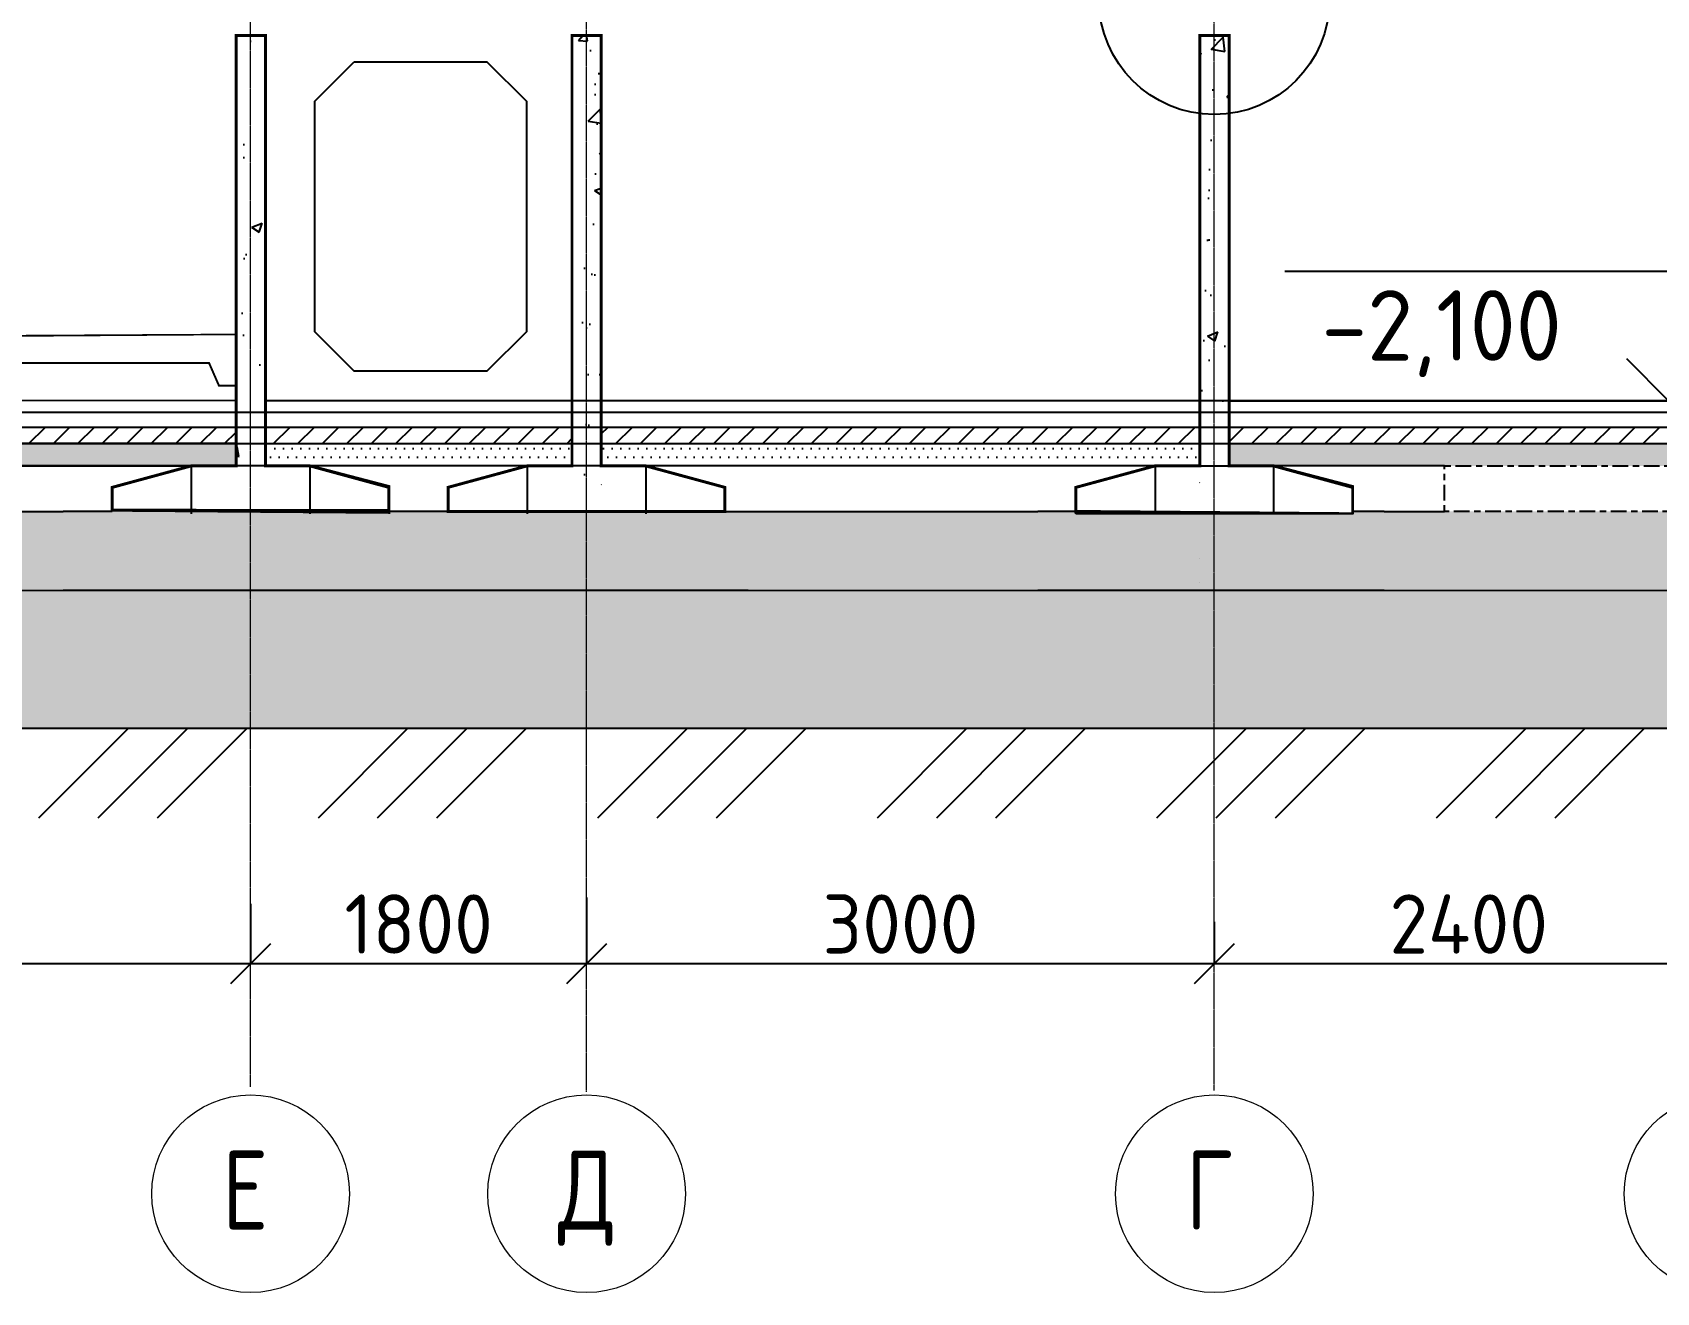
# Model space of a CAD drawing. Header units: inches. Extents: x -2431 to 214825, y 3 to 92804.
# Drawn here: x 162324 to 170541, y 5428 to 11804 of the extents above; entities that cross this region are included whole.
import ezdxf

# ---------------------------------------------------------------- set-up
doc = ezdxf.new("R2010")
doc.units = ezdxf.units.IN
doc.header["$MEASUREMENT"] = 0
doc.linetypes.add('Линия сетки', pattern=[22.224999999999994, 12.7, -3.174999999999999, 3.174999999999999, -3.174999999999999])
doc.linetypes.add('Центр', pattern=[31.749999999999996, 6.349999999999999, -4.7625, 15.875, -4.7625])
for name, color, linetype, lineweight in [('A-ANNO-DIMS', 250, 'Continuous', 9), ('A-WALL', 250, 'Continuous', 9), ('A-WALL-PATT', 250, 'Continuous', 25), ('S-GRID', 250, 'Continuous', 9), ('S-GRID-IDEN', 250, 'Continuous', 9)]:
    doc.layers.add(name, color=color, linetype=linetype, lineweight=lineweight)
doc.layers.add('Stena', color=250, linetype='Continuous')
doc.layers.add('Фундамент', color=30, linetype='Continuous')
doc.styles.add('GOST-2.304_Type-B', font='GOST_Common.ttf')
doc.styles.add('Чертеж250', font='', dxfattribs={"height": 250})
doc.styles.get('Чертеж250').set_extended_font_data('GOST type B')
doc.dimstyles.new('ГОСТ', dxfattribs={"dimtxt": 300, "dimasz": 200, "dimexe": 0.18, "dimexo": 0.0625, "dimgap": 50, "dimtad": 1, "dimtoh": 1, "dimdec": 0, "dimzin": 0, "dimdsep": 46, "dimtxsty": 'GOST-2.304_Type-B', "dimblk": 'OBLIQUE', "dimcen": 0.09, "dimadec": 0, "dimazin": 0, "dimtfac": 1, "dimtdec": 0, "dimtofl": 0, "dimtmove": 0, "dimatfit": 3, "dimldrblk": 'NONE', "dimfxl": 1, "dimtolj": 1, "dimtzin": 0, "dimarcsym": 0})
pattern_1 = [(49.99999999999999, (-76036.9839342985, -16202.15720170824), (546.554006988012, -47.81725661670926), [57.15000000000001, -628.6500000000001]), (355, (-76036.9839342985, -16202.15720170824), (-105.730264274908, 573.1705357171054), [45.72, -502.92175251]), (100.4514447, (-75991.43791329852, -16206.1419622082), (440.8237412710598, 525.3532557365853), [48.57002639999999, -534.2707337999998]), (46.18420000000001, (-76036.9839342985, -16049.75720170821), (813.2371226763897, -126.1269837981814), [85.725, -942.9749999999999]), (96.63555760999992, (-75969.2142342985, -16060.26770170819), (712.212402154509, 742.2783737931645), [72.85506942, -801.4068244800001]), (351.1841511700001, (-76036.9839342985, -16049.75720170821), (712.2124021949311, 742.278373756598), [68.57990121, -754.37919576]), (21, (-75960.7839342985, -16087.85720170819), (454.8431738073974, -306.7955945612628), [57.15000000000001, -628.6500000000001]), (326.0000000000001, (-75960.7839342985, -16087.85720170819), (185.4060850429412, 552.5638983669578), [45.72, -502.92]), (71.45144499999999, (-75922.88033649849, -16113.42350140819), (640.2492578361484, 245.7683066577157), [48.5700264, -534.2698128]), (37.50000000000001, (-76036.9839342985, -16202.15720170824), (9.26580975177545, 253.6651166194593), [0, -496.824, 0, -510.54, 0, -504.825]), (7.499999999999999, (-76036.9839342985, -16202.15720170824), (200.4589875309172, 300.5417244543585), [0, -291.0839999999999, 0, -485.394, 0, -192.405]), (327.5, (-76206.90993429851, -16202.15720170824), (406.7717855006142, -17.18623197802033), [0, -190.5, 0, -594.36, 0, -788.67]), (317.5, (-76283.1099342985, -16202.15720170824), (444.3875441580541, 76.27947309999908), [0, -247.65, 0, -394.716, 0, -560.0699999999999])]
pattern_2 = [(45, (164716.2814225166, 33290.74681734701), (-251.4471713899363, 251.4471713899363), []), (45, (164716.2814225166, 33671.74681734701), (-251.4471713899363, 251.4471713899363), [])]
pattern_3 = [(0, (-165799.7734431688, -347214.5356084622), (21.875, 43.75), [0, -43.75])]

# ---------------------------------------------------------------- blocks, each defined once
blk = doc.blocks.new('Ось сетки - Заголовок сетки - Окружность 5 мм-117399-Уровень 3')
at = {"layer": 'S-GRID-IDEN'}
blk.add_circle((0, 0), 5.000000000000004, dxfattribs=at)
blk = doc.blocks.new('_Oblique')
at = {"color": 0, "linetype": 'ByBlock', "lineweight": -2}
blk.add_line((-0.5, -0.5), (0.5, 0.5), dxfattribs=at)
blk = doc.blocks.new('*D325')
at = {"layer": 'A-ANNO-DIMS', "color": 0, "lineweight": -2, "transparency": 16777216}
for p, q in [((158242.8999950622, 7304.181319535273), (158242.8999950622, 7091.931785179091)), ((163427.447730572, 7304.181319535273), (163427.447730572, 7091.931785179091)), ((158242.8999950622, 7092.111785179091), (163427.447730572, 7092.111785179091))]:
    blk.add_line(p, q, dxfattribs=at)
at = {"layer": 'Defpoints', "color": 0, "transparency": 16777216}
for p in [(158242.8999950622, 7304.243819535273), (163427.447730572, 7304.243819535273), (163427.447730572, 7092.111785179091)]:
    blk.add_point(p, dxfattribs=at)
at = {"layer": 'A-ANNO-DIMS', "color": 0, "lineweight": -2, "transparency": 16777216, "xscale": 200, "yscale": 200, "zscale": 200, "rotation": 180}
blk.add_blockref('_Oblique', (158242.8999950622, 7092.111785179091), dxfattribs=at)
at = {"layer": 'A-ANNO-DIMS', "color": 0, "lineweight": -2, "transparency": 16777216, "xscale": 200, "yscale": 200, "zscale": 200}
blk.add_blockref('_Oblique', (163427.447730572, 7092.111785179091), dxfattribs=at)
at = {"layer": 'A-ANNO-DIMS', "color": 0, "transparency": 16777216, "insert": (160835.1738628171, 7292.111785179091), "char_height": 300, "width": 1211.210432414089, "attachment_point": 5, "style": 'GOST-2.304_Type-B'}
blk.add_mtext('\\A1;4800', dxfattribs=at)
blk = doc.blocks.new('_None')
blk = doc.blocks.new('*D327')
at = {"layer": 'A-ANNO-DIMS', "color": 0, "lineweight": -2, "transparency": 16777216}
for p, q in [((165127.447730572, 7394.156842392491), (165127.447730572, 7091.931785179091)), ((168303.3306247166, 7304.181319535273), (168303.3306247166, 7091.931785179091)), ((165127.447730572, 7092.111785179091), (168303.3306247166, 7092.111785179091))]:
    blk.add_line(p, q, dxfattribs=at)
at = {"layer": 'Defpoints', "color": 0, "transparency": 16777216}
for p in [(165127.447730572, 7394.219342392491), (168303.3306247166, 7304.243819535273), (168303.3306247166, 7092.111785179091)]:
    blk.add_point(p, dxfattribs=at)
at = {"layer": 'A-ANNO-DIMS', "color": 0, "lineweight": -2, "transparency": 16777216, "xscale": 200, "yscale": 200, "zscale": 200, "rotation": 180}
blk.add_blockref('_Oblique', (165127.447730572, 7092.111785179091), dxfattribs=at)
at = {"layer": 'A-ANNO-DIMS', "color": 0, "lineweight": -2, "transparency": 16777216, "xscale": 200, "yscale": 200, "zscale": 200}
blk.add_blockref('_Oblique', (168303.3306247166, 7092.111785179091), dxfattribs=at)
at = {"layer": 'A-ANNO-DIMS', "color": 0, "transparency": 16777216, "insert": (166715.3891776443, 7292.111785179091), "char_height": 300, "width": 1211.210432414089, "attachment_point": 5, "style": 'GOST-2.304_Type-B'}
blk.add_mtext('\\A1;3000', dxfattribs=at)
blk = doc.blocks.new('*D328')
at = {"layer": 'A-ANNO-DIMS', "color": 0, "lineweight": -2, "transparency": 16777216}
for p, q in [((168303.3306247166, 7304.181319535273), (168303.3306247166, 7091.931785179033)), ((170877.447730572, 7304.181319535215), (170877.447730572, 7091.931785179033)), ((168303.3306247166, 7092.111785179033), (170877.447730572, 7092.111785179033))]:
    blk.add_line(p, q, dxfattribs=at)
at = {"layer": 'Defpoints', "color": 0, "transparency": 16777216}
for p in [(168303.3306247166, 7304.243819535273), (170877.447730572, 7304.243819535215), (170877.447730572, 7092.111785179033)]:
    blk.add_point(p, dxfattribs=at)
at = {"layer": 'A-ANNO-DIMS', "color": 0, "lineweight": -2, "transparency": 16777216, "xscale": 200, "yscale": 200, "zscale": 200, "rotation": 180}
blk.add_blockref('_Oblique', (168303.3306247166, 7092.111785179033), dxfattribs=at)
at = {"layer": 'A-ANNO-DIMS', "color": 0, "lineweight": -2, "transparency": 16777216, "xscale": 200, "yscale": 200, "zscale": 200}
blk.add_blockref('_Oblique', (170877.447730572, 7092.111785179033), dxfattribs=at)
at = {"layer": 'A-ANNO-DIMS', "color": 0, "transparency": 16777216, "insert": (169590.3891776443, 7292.111785179033), "char_height": 300, "width": 1211.210432414089, "attachment_point": 5, "style": 'GOST-2.304_Type-B'}
blk.add_mtext('\\A1;2400', dxfattribs=at)
blk = doc.blocks.new('*D331')
at = {"layer": 'A-ANNO-DIMS', "color": 0, "lineweight": -2, "transparency": 16777216}
for p, q in [((165127.447730572, 7426.080542052601), (165127.447730572, 7091.931785179033)), ((163427.447730572, 7394.156842392549), (163427.447730572, 7091.931785179033)), ((163427.447730572, 7092.111785179033), (165127.447730572, 7092.111785179033))]:
    blk.add_line(p, q, dxfattribs=at)
at = {"layer": 'Defpoints', "color": 0, "transparency": 16777216}
for p in [(165127.447730572, 7426.143042052601), (163427.447730572, 7394.219342392549), (165127.447730572, 7092.111785179033)]:
    blk.add_point(p, dxfattribs=at)
at = {"layer": 'A-ANNO-DIMS', "color": 0, "lineweight": -2, "transparency": 16777216, "xscale": 200, "yscale": 200, "zscale": 200, "rotation": 180}
blk.add_blockref('_Oblique', (163427.447730572, 7092.111785179033), dxfattribs=at)
at = {"layer": 'A-ANNO-DIMS', "color": 0, "lineweight": -2, "transparency": 16777216, "xscale": 200, "yscale": 200, "zscale": 200}
blk.add_blockref('_Oblique', (165127.447730572, 7092.111785179033), dxfattribs=at)
at = {"layer": 'A-ANNO-DIMS', "color": 0, "transparency": 16777216, "insert": (164277.447730572, 7292.111785179033), "char_height": 300, "width": 1211.210432414089, "attachment_point": 5, "style": 'GOST-2.304_Type-B'}
blk.add_mtext('\\A1;1800', dxfattribs=at)
blk = doc.blocks.new('1111')
for p, q in [((0, 653.9067556001246), (-1940.37550518426, 653.9067556001246)), ((0, 0), (0, 653.9067556001246)), ((0, 0), (-211.2407811382436, 211.2407811383018)), ((0, 0), (211.2407811383018, 211.2407811383018)), ((325.9044972039119, 0), (-985.1739984043816, 0))]:
    blk.add_line(p, q)

msp = doc.modelspace()

# ---------------------------------------------------------------- hatches: boundary and pattern name
h = msp.add_hatch()
h.set_pattern_fill('AR-CONC', color=256, scale=3)
h.set_pattern_definition(pattern_1)
h.paths.add_polyline_path([(163500.447730572, 11890.74681734701), (163354.447730572, 11890.74681734701), (163354.447730572, 10240.74681734701), (163367.6765086684, 10240.74681734701), (163367.6765086684, 9940.746817347012), (163354.447730572, 9940.746817347012), (163354.447730572, 9340.746817347012), (163500.447730572, 9340.746817347012)])
h.paths.add_polyline_path([(168376.3306247166, 11890.74681734701), (168230.3306247166, 11890.74681734701), (168230.3306247166, 9340.746817347012), (168376.3306247166, 9340.746817347012)])
h.paths.add_polyline_path([(165200.4477305721, 11788.99893422239), (165054.447730572, 11788.99893422239), (165054.447730572, 9340.746817347012), (165200.447730572, 9340.746817347012)])
h.paths.add_polyline_path([(165140.6390425664, 11811.36464429955), (165200.447730572, 11811.36464429955)])
h.paths.add_polyline_path([(165111.0355341841, 11811.36464429955), (165054.447730572, 11811.36464429955)])
h = msp.add_hatch()
h.set_pattern_fill('AR-CONC', color=256, scale=3)
h.set_pattern_definition(pattern_1)
h.paths.add_polyline_path([(163500.447730572, 11890.74681734701), (163354.447730572, 11890.74681734701), (163354.447730572, 10240.74681734701), (163367.6765086684, 10240.74681734701), (163367.6765086684, 9940.746817347012), (163354.447730572, 9940.746817347012), (163354.447730572, 9340.746817347012), (163500.447730572, 9340.746817347012)])
h.paths.add_polyline_path([(168376.3306247166, 11890.74681734701), (168230.3306247166, 11890.74681734701), (168230.3306247166, 9340.746817347012), (168376.3306247166, 9340.746817347012)])
h.paths.add_polyline_path([(165200.4477305721, 11788.99893422239), (165054.447730572, 11788.99893422239), (165054.447730572, 9340.746817347012), (165200.447730572, 9340.746817347012)])
h.paths.add_polyline_path([(165140.6390425664, 11811.36464429955), (165200.447730572, 11811.36464429955)])
h.paths.add_polyline_path([(165111.0355341841, 11811.36464429955), (165054.447730572, 11811.36464429955)])
h = msp.add_hatch()
h.set_pattern_fill('AR-SAND', color=256, scale=10)
h.set_pattern_definition([(37.50000000000001, (-76036.9839342985, -15602.15720170824), (-16.00031295984046, 489.4132373293423), [0, -386.08, 0, -431.8, 0, -412.75]), (7.499999999999999, (-76036.9839342985, -15602.15720170824), (449.5232831380026, 716.8251005683543), [0, -208.28, 0, -347.98, 0, -133.35]), (327.5, (-76349.40393429852, -15602.15720170824), (790.9923702414579, 1.437184678545762), [0, -127, 0, -457.2, 0, -596.9]), (317.5, (-76349.40393429852, -15602.15720170824), (763.5564524722972, 222.9293232572163), [0, -63.5, 0, -299.72, 0, -342.9])])
h.paths.add_polyline_path([(157988.2095160137, 11140.74681734701), (156623.2861798798, 11140.74681734701), (156623.2861798798, 11024.80816093663), (156448.6415890568, 11024.80816093663), (156448.6415890568, 11051.97839059989), (155732.8838655382, 11052.46092617337), (157145.8450026707, 8283.55503050529), (175586.4570399207, 8283.55503050529), (177554.9983722448, 11140.74681734701), (176964.8391672603, 11140.74681734701), (176964.9021727812, 11047.28906908783), (176249.1444492625, 11046.80653351435), (176249.1444492625, 11019.63630385109), (176074.4998584396, 11019.63630385109), (176074.4998584396, 11140.74681734701), (174709.5765223055, 11140.74681734701), (174709.5765223055, 9788.852211441845), (174859.5765223055, 9788.852211441845), (175259.5765223055, 9680.18221732392), (175259.5765223055, 9378.307719765638), (175418.8203017236, 9378.307719765638), (175418.8203017236, 8980.241213935311), (173666.6573880654, 8980.241213935311), (159009.8537851049, 8982.13581984042), (157257.6908714467, 8982.13581984042), (157257.6908714467, 9380.202325670805), (157450.6100056869, 9380.202325670805), (157450.6100056869, 9520.749592793582), (157988.2095160137, 9629.419586911506)])
h = msp.add_hatch()
h.set_pattern_fill('ANSI31', color=256, scale=700)
h.set_pattern_definition([(45, (-165799.7734431688, -347214.5356084622), (-61.87184335382291, 61.87184335382291), [])])
h.paths.add_polyline_path([(163354.447730572, 9805.464391537826), (158338.4183899685, 9805.464391537826), (158338.3304377383, 9723.465352715808), (163354.447730572, 9723.465352715808)])
h.paths.add_polyline_path([(165053.4477305721, 9805.464391537826), (163502.447730572, 9805.464391537826), (163502.447730572, 9723.465352715808), (165053.4477305721, 9723.465352715808)])
h.paths.add_polyline_path([(168228.3306247166, 9805.464391537826), (165202.447730572, 9805.464391537826), (165202.447730572, 9723.465352715808), (168228.3306247166, 9723.465352715808)])
h.paths.add_polyline_path([(170877.447730572, 9805.464391537826), (168378.3306247166, 9805.464391537826), (168378.3306247166, 9723.465352715808), (170877.447730572, 9723.465352715808)])
h.paths.add_polyline_path([(172852.447730572, 9805.464391537826), (170877.447730572, 9805.464391537826), (170877.447730572, 9723.465352715808), (172852.447730572, 9723.465352715808)])
h.paths.add_polyline_path([(174369.2153778565, 9805.464391537826), (174267.7811835731, 9805.464391537826), (172852.447730572, 9805.464391537826), (172852.447730572, 9723.465352715808), (174369.0683279092, 9723.465352715808)])
h.paths.add_polyline_path([(174376.1126579153, 9723.465352715808), (174376.1126579153, 9805.464391537827), (174369.2153778566, 9805.464391537826), (174369.0683279092, 9723.465352715808)])
h = msp.add_hatch()
h.set_pattern_fill('DOTS', color=256, scale=700)
h.set_pattern_definition(pattern_3)
h.paths.add_polyline_path([(163354.447730572, 9723.465352715808), (158338.3304377383, 9723.465352715808), (158338.2095160141, 9610.728414439189), (163354.447730572, 9610.728414439189)])
h = msp.add_hatch()
h.set_pattern_fill('DOTS', color=256, scale=700)
h.set_pattern_definition(pattern_3)
h.paths.add_polyline_path([(165053.4477305721, 9723.465352715808), (163502.447730572, 9723.465352715808), (163502.447730572, 9610.728414439189), (163727.447730572, 9610.72841426573), (163931.2265568308, 9610.72841427353), (164380.226556831, 9610.72841429076), (164531.2265568312, 9610.728414316545), (164827.447730572, 9611.000089420646), (164827.447730572, 9610.728414435347), (165053.4477305721, 9610.728414435347)])
h = msp.add_hatch()
h.set_pattern_fill('DOTS', color=256, scale=700)
h.set_pattern_definition(pattern_3)
h.paths.add_polyline_path([(168228.3306247166, 9723.465352715808), (165202.447730572, 9723.465352715808), (165202.447730572, 9610.72841432225), (168228.3306247166, 9610.728414438141)])
h = msp.add_hatch()
h.set_pattern_fill('DOTS', color=256, scale=700)
h.set_pattern_definition(pattern_3)
h.paths.add_polyline_path([(170877.447730572, 9723.465352715808), (168378.3306247166, 9723.465352715808), (168378.3306247166, 9610.7284144382), (170877.447730572, 9610.7284144382)])
h.paths.add_polyline_path([(172852.447730572, 9723.465352715808), (170877.447730572, 9723.465352715808), (170877.447730572, 9610.7284144382), (172852.447730572, 9610.7284144382)])
h.paths.add_polyline_path([(174369.0683279092, 9723.465352715808), (172852.447730572, 9723.465352715808), (172852.447730572, 9610.7284144382), (174368.8661552853, 9610.7284144382)])
h.paths.add_polyline_path([(174376.1126579153, 9610.7284144382), (174376.1126579152, 9723.465352715808), (174369.0683279092, 9723.465352715808), (174368.8661552853, 9610.7284144382)])
h = msp.add_hatch()
h.set_pattern_fill('AR-CONC', color=256, scale=75)
h.set_pattern_definition([(49.99999999999999, (-165799.7734431688, -347214.5356084622), (537.9451369505651, -47.06410123694633), [56.25, -618.75]), (355, (-165799.7734431688, -347214.5356084622), (-104.06350020975, 564.1441002750089), [45, -495]), (100.45144446, (-165754.9446824188, -347218.4576164622), (433.881635045334, 517.0799932264721), [47.80514399999996, -525.8565839999994]), (46.18420000000001, (-165799.7734431688, -347064.5356084622), (800.4309980036793, -124.1394605948074), [84.375, -928.125]), (96.63563549, (-165733.0708844188, -347074.8805887122), (700.9964592556713, 730.5889505809129), [71.7077565, -788.7853199999998]), (351.1841639899999, (-165799.7734431688, -347064.5356084622), (700.9964587910798, 730.5889502024926), [67.5, -742.5000007499999]), (21, (-165724.7734431688, -347102.0356084622), (447.6802890888462, -301.9641679990041), [56.25, -618.75]), (326.0000000000001, (-165724.7734431688, -347102.0356084622), (182.4864989411863, 543.8625337851397), [45, -495]), (71.45144474, (-165687.4667526688, -347127.1992889622), (630.1667825474783, 241.8983646047654), [47.8051425, -525.856584]), (37.50000000000001, (-165799.7734431688, -347214.5356084622), (9.119891487968001, 249.6703903734836), [0, -488.9999999999999, 0, -502.5, 0, -496.875]), (7.499999999999999, (-165799.7734431688, -347214.5356084622), (197.3021530816115, 295.8087839117702), [0, -286.5, 0, -477.75, 0, -189.375]), (327.5, (-165967.0234431688, -347214.5356084622), (400.3668271293068, -16.91615380078482), [0, -187.5, 0, -585, 0, -776.25]), (317.5, (-166042.0234431688, -347214.5356084622), (437.3896270067897, 75.07873674923829), [0, -243.75, 0, -388.5, 0, -551.25])])
h.paths.add_polyline_path([(163427.447730572, 9380.202325670805), (158850.6100056869, 9380.202325670805), (158850.6100056869, 9367.555947061628), (158242.8999950622, 9367.555947062036), (158242.8999950622, 8982.135819840187), (163427.447730572, 8982.135819840187)])
h.paths.add_polyline_path([(158242.8999950622, 9367.555947062036), (157450.6100056869, 9367.555947062618), (157450.6100056869, 9380.202325670805), (157257.6908714467, 9380.202325670805), (157257.6908714467, 8982.135819840187), (158242.8999950622, 8982.135819840187)])
h.paths.add_polyline_path([(163427.447730572, 9380.192774278694), (164426.4477305721, 9380.20232566743), (163429.2598659154, 9380.202325667895), (163429.2598659154, 8982.135819840187), (164178.4944604203, 8982.13581984042), (163427.447730572, 8982.14537123224)], flags=17)
h.paths.add_polyline_path([(175418.8203017236, 9380.202325670805), (169003.3306247166, 9380.202325670805), (169003.3306247166, 9367.555947060639), (167603.3306247166, 9367.555947061628), (167603.3306247166, 9380.202325669816), (167410.4114904765, 9380.202325669816), (165826.0929172433, 9380.20232566999), (165826.0928061854, 9380.164184279798), (164426.4477305721, 9380.20232566743), (164178.4944604203, 9380.202325670805), (164127.447730572, 9380.202325670281), (163427.447730572, 9380.20232567034), (163427.447730572, 8982.135819840187), (164178.4944604203, 8982.13581984042), (165944.579389114, 8982.13581984042), (175418.8203017236, 8980.241213935311)])
h.paths.add_polyline_path([(175418.8203017236, 9380.202325670805), (175418.8203017236, 9379.954529790266), (175418.8203017236, 8980.48900981585), (173666.6573880654, 8980.241213935311), (175418.8203017236, 8980.241213935311)], flags=17)
at = {"layer": 'A-WALL-PATT', "lineweight": 9}
h = msp.add_hatch(dxfattribs=at)
h.set_pattern_fill('FP_3', color=256, style=0, pattern_type=2)
h.set_pattern_definition(pattern_2)
h.paths.add_polyline_path([(163352.447730572, 11890.74681734701), (163354.447730572, 11890.74681734701), (163354.447730572, 12040.74681734701), (163352.447730572, 12040.74681734701)])
h.paths.add_polyline_path([(163354.447730572, 11788.99893422524), (163352.447730572, 11788.99893422524), (163352.447730572, 9340.746817346953), (163354.447730572, 9340.746817346953)])
h = msp.add_hatch(dxfattribs=at)
h.set_pattern_fill('FP_3', color=256, style=0, pattern_type=2)
h.set_pattern_definition(pattern_2)
h.paths.add_polyline_path([(163352.447730572, 11890.74681734701), (163354.447730572, 11890.74681734701), (163354.447730572, 12040.74681734701), (163352.447730572, 12040.74681734701)])
h.paths.add_polyline_path([(163354.447730572, 11788.99893422524), (163352.447730572, 11788.99893422524), (163352.447730572, 9340.746817346953), (163354.447730572, 9340.746817346953)])
h = msp.add_hatch(dxfattribs=at)
h.set_pattern_fill('FP_3', color=256, style=0, pattern_type=2)
h.set_pattern_definition(pattern_2)
h.paths.add_polyline_path([(165200.447730572, 9340.746817346953), (165202.447730572, 9340.746817346953), (165202.447730572, 12040.74681734701), (165200.447730572, 12040.74681734701), (165200.447730572, 11638.07075309014)], flags=0)
h = msp.add_hatch(dxfattribs=at)
h.set_pattern_fill('FP_3', color=256, style=0, pattern_type=2)
h.set_pattern_definition(pattern_2)
h.paths.add_polyline_path([(165200.447730572, 9340.746817346953), (165202.447730572, 9340.746817346953), (165202.447730572, 12040.74681734701), (165200.447730572, 12040.74681734701), (165200.447730572, 11638.07075309014)], flags=0)
h = msp.add_hatch(dxfattribs=at)
h.set_pattern_fill('FP_3', color=256, style=0, pattern_type=2)
h.set_pattern_definition(pattern_2)
h.paths.add_polyline_path([(168228.3306247166, 9010.728414438083), (168230.3306247166, 9340.746817346953), (168230.3306247166, 12040.74681734701), (168228.3306247166, 12040.74681734701), (168228.3306247166, 11638.07075309014)])
h = msp.add_hatch(dxfattribs=at)
h.set_pattern_fill('FP_3', color=256, style=0, pattern_type=2)
h.set_pattern_definition(pattern_2)
h.paths.add_polyline_path([(168228.3306247166, 9010.728414438083), (168230.3306247166, 9340.746817346953), (168230.3306247166, 12040.74681734701), (168228.3306247166, 12040.74681734701), (168228.3306247166, 11638.07075309014)])

# ---------------------------------------------------------------- linework, layer by layer
for p, q in [((163502.447730572, 11788.99893422524), (163352.447730572, 11788.99893422524)), ((163502.447730572, 11788.99893422524), (163352.447730572, 11788.99893422524)), ((165054.447730572, 11788.99893422239), (165052.447730572, 11788.99893422239)), ((165054.447730572, 11788.99893422239), (165052.447730572, 11788.99893422239)), ((165054.447730572, 11788.99893422239), (165200.447730572, 11788.99893422239)), ((165054.447730572, 11788.99893422239), (165200.447730572, 11788.99893422239)), ((165200.447730572, 11788.99893422239), (165202.4477305721, 11788.99893422239)), ((165200.447730572, 11788.99893422239), (165202.4477305721, 11788.99893422239)), ((168230.3306247166, 11788.99893422524), (168378.3306247166, 11788.99893422524)), ((168230.3306247166, 11788.99893422524), (168378.3306247166, 11788.99893422524)), ((169615.7758204046, 9940.746817347012), (168378.3306247166, 9940.746817347012)), ((174370.9896433761, 9805.464391537826), (158338.4183899685, 9805.464391537826)), ((158338.3304377383, 9723.465352715808), (174376.1126579153, 9723.465352715808)), ((168228.3306247166, 9610.728414438141), (158338.2095160137, 9610.728414059326)), ((169468.6403350319, 9610.7284144382), (168603.3306247166, 9610.7284144382)), ((159009.8537851049, 9380.202325670805), (162478.4944604202, 9380.202325670281)), ((162727.447730572, 9380.202325670281), (162478.4944604202, 9380.202325670281)), ((162727.447730572, 9380.202325670281), (162478.4944604202, 9380.202325670281)), ((164178.4944604203, 9380.202325670805), (164127.447730572, 9380.202325670281)), ((164178.4944604203, 9380.202325670805), (164127.447730572, 9380.202325670281)), ((164427.447730572, 9380.202325670805), (164178.4944604203, 9380.202325670805)), ((164427.447730572, 9380.202325670805), (164178.4944604203, 9380.202325670805)), ((165826.0928061854, 9380.164184279798), (167410.4114904765, 9380.202325669816)), ((167603.3306247166, 9380.202325669816), (167410.4114904765, 9380.202325669816)), ((167603.3306247166, 9380.202325669816), (167410.4114904765, 9380.202325669816)), ((169162.5744041347, 9380.202325669816), (169003.3306247166, 9380.202325669816)), ((169162.5744041347, 9380.202325669816), (169003.3306247166, 9380.202325669816)), ((169162.5744041347, 9380.202325669816), (169468.6403350319, 9380.202325669816)), ((159009.8537851049, 8982.13581984042), (173666.6573880654, 8980.241213935311)), ((159009.8537851049, 8982.13581984042), (173666.6573880654, 8980.241213935311)), ((162478.4944604202, 8982.135819839954), (164178.4944604203, 8982.13581984042)), ((162478.4944604202, 8982.135819839954), (164178.4944604203, 8982.13581984042)), ((164178.4944604203, 8982.13581984042), (165944.579389114, 8982.13581984042)), ((164178.4944604203, 8982.13581984042), (165944.579389114, 8982.13581984042)), ((167410.4114904765, 8982.13581983943), (169162.5744041346, 8982.13581983943)), ((167410.4114904765, 8982.13581983943), (169162.5744041346, 8982.13581983943))]:
    msp.add_line(p, q)
at = {"linetype": 'Continuous'}
for p, q in [((162356.0204813515, 7830.38573323132), (162809.1897786254, 8283.55503050529)), ((162356.0204813515, 7830.38573323132), (162809.1897786254, 8283.55503050529)), ((162656.0204813515, 7830.38573323132), (163109.1897786254, 8283.55503050529)), ((162656.0204813515, 7830.38573323132), (163109.1897786254, 8283.55503050529)), ((162956.0204813515, 7830.38573323132), (163409.1897786255, 8283.555030505348)), ((162956.0204813515, 7830.38573323132), (163409.1897786255, 8283.555030505348)), ((163770.2340437246, 7830.38573323132), (164223.4033409986, 8283.55503050529)), ((163770.2340437246, 7830.38573323132), (164223.4033409986, 8283.55503050529)), ((164070.2340437246, 7830.38573323132), (164523.4033409986, 8283.555030505231)), ((164070.2340437246, 7830.38573323132), (164523.4033409986, 8283.555030505231)), ((164370.2340437245, 7830.385733231262), (164823.4033409986, 8283.55503050529)), ((164370.2340437245, 7830.385733231262), (164823.4033409986, 8283.55503050529)), ((165184.4476060977, 7830.385733231262), (165637.6169033716, 8283.55503050529)), ((165184.4476060977, 7830.385733231262), (165637.6169033716, 8283.55503050529)), ((165484.4476060977, 7830.385733231262), (165937.6169033717, 8283.55503050529)), ((165484.4476060977, 7830.385733231262), (165937.6169033717, 8283.55503050529)), ((165784.4476060977, 7830.385733231262), (166237.6169033717, 8283.55503050529)), ((165784.4476060977, 7830.385733231262), (166237.6169033717, 8283.55503050529)), ((166598.6611684707, 7830.385733231262), (167051.8304657448, 8283.55503050529)), ((166598.6611684707, 7830.385733231262), (167051.8304657448, 8283.55503050529)), ((166898.6611684707, 7830.385733231262), (167351.8304657448, 8283.55503050529)), ((166898.6611684707, 7830.385733231262), (167351.8304657448, 8283.55503050529)), ((167198.6611684707, 7830.385733231262), (167651.8304657448, 8283.55503050529)), ((167198.6611684707, 7830.385733231262), (167651.8304657448, 8283.55503050529)), ((168012.8747308438, 7830.385733231262), (168466.0440281179, 8283.55503050529)), ((168012.8747308438, 7830.385733231262), (168466.0440281179, 8283.55503050529)), ((168312.8747308438, 7830.385733231262), (168766.0440281179, 8283.55503050529)), ((168312.8747308438, 7830.385733231262), (168766.0440281179, 8283.55503050529)), ((168612.8747308438, 7830.385733231262), (169066.0440281179, 8283.55503050529)), ((168612.8747308438, 7830.385733231262), (169066.0440281179, 8283.55503050529)), ((169427.0882932169, 7830.385733231262), (169880.257590491, 8283.55503050529)), ((169427.0882932169, 7830.385733231262), (169880.257590491, 8283.55503050529)), ((169727.0882932169, 7830.385733231262), (170180.2575904909, 8283.55503050529)), ((169727.0882932169, 7830.385733231262), (170180.2575904909, 8283.55503050529)), ((170027.0882932169, 7830.385733231262), (170480.257590491, 8283.55503050529)), ((170027.0882932169, 7830.385733231262), (170480.257590491, 8283.55503050529))]:
    msp.add_line(p, q, dxfattribs=at)
for points, const_width in [([(163354.447730572, 11788.99893422524), (163354.447730572, 9610.7284144382), (163127.447730572, 9610.7284144382), (162727.447730572, 9502.058420320333), (162727.447730572, 9386.525514975598), (164127.447730572, 9380.202325670805), (164127.4477305724, 9502.058420320216), (163727.447730572, 9610.7284144382), (163502.447730572, 9610.728414438141), (163502.447730572, 11788.99893422524), (163354.447730572, 11788.99893422524)], 15), ([(165053.4477305721, 11788.99893422239), (165053.4477305721, 9610.728414435347), (164826.4477305721, 9610.728414435347), (164426.4477305721, 9502.05842031748), (164426.4477305721, 9380.20232566743), (165826.0928061854, 9380.164184279798), (165826.4477305725, 9502.058420317364), (165426.4477305721, 9610.728414435347), (165201.4477305721, 9610.728414435289), (165201.4477305721, 11788.99893422239), (165053.4477305721, 11788.99893422239)], 15), ([(168230.3306247166, 11788.99893422524), (168230.3306247166, 9610.7284144382), (168003.3306247166, 9610.7284144382), (167603.3306247166, 9502.058420320333), (167603.3306247166, 9380.202325670281), (169003.3306247166, 9367.555947060639), (169003.330624717, 9502.058420320216), (168603.3306247166, 9610.7284144382), (168378.3306247166, 9610.728414438141), (168378.3306247166, 11788.99893422524), (168230.3306247166, 11788.99893422524)], 15), ([(161880.3296937034, 10266.5337006335), (163352.447730572, 10266.61588731315), (163352.447730573, 10016.63018788176), (163267.2678252214, 10016.63018788176), (163217.1336056545, 10131.51669777301), (162093.67351286, 10131.43742636184), (162012.5316768796, 9972.782492043625), (161966.1235227237, 9882.04159913091)], 10), ([(174370.9896433761, 9882.041599130898), (158338.2095160137, 9882.041599130898)], 10)]:
    msp.add_lwpolyline(points, dxfattribs=dict(const_width=const_width))
for points in [[(163951.6114591298, 11656.01193757687), (164622.75337901, 11656.01193757687), (164822.75337901, 11456.01193757687), (164822.75337901, 10289.47089567181), (164622.75337901, 10089.47089567181), (163951.6114591298, 10089.47089567181), (163751.6114591298, 10289.47089567181), (163751.6114591298, 11456.01193757687)], [(163354.447730572, 9723.465352715808), (158338.2095160141, 9723.465352715808), (158338.2095160141, 9610.728414439189), (163354.447730572, 9610.728414439189)], [(163502.447730572, 9723.465352715808), (165053.4477305721, 9723.465352715808), (165053.4477305721, 9610.728414316545), (163502.447730572, 9610.728414316545)]]:
    msp.add_lwpolyline(points, close=True)
for points in [[(155687.8319432678, 10540.74681734701), (157145.8450026707, 8283.55503050529), (175586.4570399207, 8283.55503050529), (177554.9983722448, 10540.74681734701)], [(155687.8319432678, 10540.74681734701), (157145.8450026707, 8283.55503050529), (175586.4570399207, 8283.55503050529), (177554.9983722448, 10540.74681734701)], [(163354.447730572, 9940.746817347012), (158338.5692646289, 9946.126852332207)], [(165202.447730572, 9940.746817347012), (163500.447730572, 9940.74681734707)], [(168378.3306247166, 9940.74681734707), (165202.447730572, 9940.746817347128)], [(168376.3306247166, 9940.74681734707), (174370.9933646134, 9940.654855272907)]]:
    msp.add_lwpolyline(points)
at = {"linetype": 'Центр', "ltscale": 5}
msp.add_lwpolyline([(169468.6403350319, 9610.7284144382), (172190.2265568312, 9610.7284144382), (172190.2265568312, 9380.202325670805), (169468.6403350319, 9380.202325670805)], close=True, dxfattribs=at)
at = {"layer": 'A-WALL', "lineweight": 25}
for p, q in [((163352.447730572, 11788.99893422524), (163352.447730572, 9940.746817347012)), ((163352.447730572, 11788.99893422524), (163352.447730572, 9940.74681734707)), ((163352.447730572, 11788.99893422524), (163352.447730572, 9940.746817347012)), ((163352.447730572, 11788.99893422524), (163352.447730572, 9940.74681734707)), ((163502.447730572, 9610.728414438141), (163502.4477305719, 11788.99893422524)), ((163502.447730572, 9610.7284144382), (163502.447730572, 11788.99893422524)), ((163502.447730572, 9610.728414438141), (163502.4477305719, 11788.99893422524)), ((163502.447730572, 9610.7284144382), (163502.447730572, 11788.99893422524)), ((165052.447730572, 11788.99893422239), (165052.447730572, 9940.746817347012)), ((165052.4477305721, 11788.99893422239), (165052.447730572, 9940.74681734707)), ((165052.447730572, 11788.99893422239), (165052.447730572, 9940.746817347012)), ((165052.4477305721, 11788.99893422239), (165052.447730572, 9940.74681734707)), ((165202.447730572, 9610.728414438141), (165202.447730572, 11788.99893422239)), ((165202.447730572, 9610.7284144382), (165202.447730572, 11788.99893422239)), ((165202.447730572, 9610.728414438141), (165202.447730572, 11788.99893422239)), ((165202.447730572, 9610.7284144382), (165202.447730572, 11788.99893422239)), ((168378.3306247166, 9940.746817347012), (168378.3306247166, 11788.99893422524)), ((168378.3306247166, 9940.74681734707), (168378.3306247166, 11788.99893422524)), ((168378.3306247166, 9940.746817347012), (168378.3306247166, 11788.99893422524)), ((168378.3306247166, 9940.74681734707), (168378.3306247166, 11788.99893422524)), ((168228.3306247166, 11658.07888055337), (168228.3306247166, 9610.728414438141)), ((168228.3306247166, 11658.07888055342), (168228.3306247166, 9610.7284144382)), ((168228.3306247166, 11658.07888055337), (168228.3306247166, 9610.728414438141)), ((168228.3306247166, 11658.07888055342), (168228.3306247166, 9610.7284144382)), ((163352.447730572, 9940.746817347012), (163354.447730572, 9940.746817347012)), ((163352.447730572, 9940.746817347012), (163354.447730572, 9940.746817347012)), ((163500.447730572, 9940.746817347012), (163502.447730572, 9940.746817347012)), ((163500.447730572, 9940.746817347012), (163502.447730572, 9940.746817347012)), ((165052.447730572, 9940.746817347012), (165054.4477305721, 9940.746817347012)), ((165052.447730572, 9940.746817347012), (165054.4477305721, 9940.746817347012)), ((165200.447730572, 9940.746817347012), (165202.447730572, 9940.746817347012)), ((165200.447730572, 9940.746817347012), (165202.447730572, 9940.746817347012)), ((168228.3306247166, 9940.746817347012), (168230.3306247166, 9940.746817347012)), ((168228.3306247166, 9940.746817347012), (168230.3306247166, 9940.746817347012)), ((168376.3306247166, 9940.746817347012), (168378.3306247166, 9940.746817347012)), ((168376.3306247166, 9940.746817347012), (168378.3306247166, 9940.746817347012))]:
    msp.add_line(p, q, dxfattribs=at)
at = {"layer": 'A-WALL'}
for p, q in [((163354.447730572, 11788.99893422524), (163354.447730572, 9610.728414438141)), ((163354.447730572, 11788.99893422524), (163354.447730572, 9610.7284144382)), ((163354.447730572, 11788.99893422524), (163354.447730572, 9610.728414438141)), ((163354.447730572, 11788.99893422524), (163354.447730572, 9610.7284144382)), ((163500.447730572, 11788.99893422524), (163500.447730572, 9940.746817347012)), ((163500.447730572, 11788.99893422524), (163500.447730572, 9940.74681734707)), ((163500.447730572, 11788.99893422524), (163500.447730572, 9940.746817347012)), ((163500.447730572, 11788.99893422524), (163500.447730572, 9940.74681734707)), ((165054.447730572, 11788.99893422239), (165054.447730572, 9610.728414438141)), ((165054.4477305721, 11788.99893422239), (165054.447730572, 9610.7284144382)), ((165054.447730572, 11788.99893422239), (165054.447730572, 9610.728414438141)), ((165054.4477305721, 11788.99893422239), (165054.447730572, 9610.7284144382)), ((165200.4477305721, 11788.99893422239), (165200.447730572, 9940.746817347012)), ((165200.4477305721, 11788.99893422239), (165200.447730572, 9940.74681734707)), ((165200.4477305721, 11788.99893422239), (165200.447730572, 9940.746817347012)), ((165200.4477305721, 11788.99893422239), (165200.447730572, 9940.74681734707)), ((168230.3306247166, 11788.99893422524), (168230.3306247166, 9940.746817347012)), ((168230.3306247166, 11788.99893422524), (168230.3306247166, 9940.74681734707)), ((168230.3306247166, 11788.99893422524), (168230.3306247166, 9940.746817347012)), ((168230.3306247166, 11788.99893422524), (168230.3306247166, 9940.74681734707)), ((168376.3306247166, 11788.99893422524), (168376.3306247166, 9610.728414438141)), ((168376.3306247166, 11788.99893422524), (168376.3306247166, 9610.7284144382)), ((168376.3306247166, 11788.99893422524), (168376.3306247166, 9610.728414438141)), ((168376.3306247166, 11788.99893422524), (168376.3306247166, 9610.7284144382))]:
    msp.add_line(p, q, dxfattribs=at)
at = {"layer": 'A-WALL-PATT', "linetype": 'Continuous', "lineweight": 9}
for p, q in [((163354.447730572, 11782.61444563715), (163360.83221916, 11788.99893422524)), ((163354.447730572, 11782.61444563715), (163360.83221916, 11788.99893422524)), ((168230.3306247167, 11779.46054959472), (168239.8690093472, 11788.99893422524)), ((168230.3306247167, 11779.46054959472), (168239.8690093472, 11788.99893422524)), ((163352.447730572, 11731.39981366653), (163354.447730572, 11733.39981366653)), ((163352.447730572, 11731.39981366653), (163354.447730572, 11733.39981366653)), ((168376.3306247166, 11726.33928001241), (168378.3306247166, 11728.33928001247)), ((168376.3306247166, 11726.33928001241), (168378.3306247166, 11728.33928001247)), ((163352.447730572, 11609.50547088665), (163354.447730572, 11611.50547088665)), ((163352.447730572, 11609.50547088665), (163354.447730572, 11611.50547088665)), ((168376.3306247166, 11604.44493723259), (168378.3306247166, 11606.44493723259)), ((168376.3306247166, 11604.44493723259), (168378.3306247166, 11606.44493723259)), ((165200.447730572, 11567.82244254713), (165202.447730572, 11569.82244254713)), ((165200.447730572, 11567.82244254713), (165202.447730572, 11569.82244254713)), ((168228.3306247166, 11578.33928001241), (168230.3306247166, 11580.33928001241)), ((168228.3306247166, 11578.33928001241), (168230.3306247166, 11580.33928001241))]:
    msp.add_line(p, q, dxfattribs=at)
at = {"layer": 'S-GRID', "linetype": 'Линия сетки', "ltscale": 0.5}
for p, q in [((163427.447730572, 6468.297885715467), (163427.447730572, 42486.79996381543)), ((165127.447730572, 6442.872989288502), (165127.447730572, 42486.79996381543)), ((168303.3306247166, 6449.365771979705), (168303.3306247166, 42486.79996381543))]:
    msp.add_line(p, q, dxfattribs=at)
at = {"layer": 'Stena'}
for points in [[(163127.447730572, 9610.7284144382), (163127.447730572, 9367.555947061628)], [(163127.447730572, 9610.7284144382), (163127.447730572, 9367.555947061628)], [(163727.447730572, 9610.7284144382), (163727.447730572, 9367.555947061628)], [(163727.447730572, 9610.7284144382), (163727.447730572, 9367.555947061628)], [(164827.447730572, 9610.7284144382), (164827.447730572, 9367.555947061628)], [(164827.447730572, 9610.7284144382), (164827.447730572, 9367.555947061628)], [(165427.447730572, 9610.7284144382), (165427.447730572, 9367.555947061628)], [(165427.447730572, 9610.7284144382), (165427.447730572, 9367.555947061628)], [(167603.3306247166, 9367.555947061628), (167603.3306247166, 9502.058420320333), (168003.3306247166, 9610.7284144382), (168603.3306247166, 9610.7284144382), (169003.3306247166, 9502.058420320333), (169003.3306247166, 9367.555947060639), (167603.3306247166, 9367.555947061628)], [(167603.3306247166, 9367.555947061628), (167603.3306247166, 9502.058420320333), (168003.3306247166, 9610.7284144382), (168603.3306247166, 9610.7284144382), (169003.3306247166, 9502.058420320333), (169003.3306247166, 9367.555947060639), (167603.3306247166, 9367.555947061628)], [(168003.3306247166, 9610.7284144382), (168003.3306247166, 9367.555947061628)], [(168003.3306247166, 9610.7284144382), (168003.3306247166, 9367.555947061628)], [(168603.3306247166, 9610.7284144382), (168603.3306247166, 9367.555947061628)], [(168603.3306247166, 9610.7284144382), (168603.3306247166, 9367.555947061628)]]:
    msp.add_lwpolyline(points, dxfattribs=at)
at = {"layer": 'Фундамент'}
msp.add_circle((168303.3306247166, 11972.20957514609), 583.568025785321, dxfattribs=at)

# ---------------------------------------------------------------- block references
msp.add_blockref('1111', (170600.9498188091, 9940.746817347012))
at = {"layer": 'S-GRID-IDEN', "xscale": 99.99999999999993, "yscale": 99.99999999999993, "zscale": 99.99999999999993, "rotation": 179.9999999999998}
for p in [(163427.447730572, 5927.631247434503), (165127.447730572, 5927.631247434503), (168303.3306247166, 5927.631247434503), (170877.447730572, 5927.631247434503)]:
    msp.add_blockref('Ось сетки - Заголовок сетки - Окружность 5 мм-117399-Уровень 3', p, dxfattribs=at)

# ---------------------------------------------------------------- texts
at = {"style": 'Чертеж250'}
msp.add_text('-2,100', height=356.5919141857885, dxfattribs=at).set_placement((168845.233564615, 10143.1091748983))
at = {"layer": 'S-GRID-IDEN', "char_height": 400, "width": 432.9112499999995, "attachment_point": 1, "style": 'GOST-2.304_Type-B'}
for s, insert in [('{\\fГОСТ тип А|b0|i0|c204|p34;Е}', (163282.7433412503, 6146.362863414135)), ('{\\fГОСТ тип А|b0|i0|c204|p34;Д}', (164982.7433412503, 6146.362863414135)), ('{\\fГОСТ тип А|b0|i0|c204|p34;Г}', (168158.626235395, 6146.362863414135))]:
    msp.add_mtext(s, dxfattribs=dict(at, insert=insert))

# ---------------------------------------------------------------- dimensions: what is measured, and where the dimension line sits
at = {"layer": 'A-ANNO-DIMS'}
for base, p1, p2, text, picture, middle in [((163427.447730572, 7092.111785179091), (158242.8999950622, 7304.243819535273), (163427.447730572, 7304.243819535273), '4800', '*D325', (160835.1738628171, 7292.111785179091)), ((165127.447730572, 7092.111785179033), (163427.447730572, 7394.219342392549), (165127.447730572, 7426.143042052601), '1800', '*D331', (164277.447730572, 7292.111785179033)), ((168303.3306247166, 7092.111785179091), (165127.447730572, 7394.219342392491), (168303.3306247166, 7304.243819535273), '3000', '*D327', (166715.3891776443, 7292.111785179091)), ((170877.447730572, 7092.111785179033), (168303.3306247166, 7304.243819535273), (170877.447730572, 7304.243819535215), '2400', '*D328', (169590.3891776443, 7292.111785179033))]:
    dim = msp.add_linear_dim(base=base, p1=p1, p2=p2, text=text, dimstyle='ГОСТ', dxfattribs=at)
    dim.commit()
    dim.dimension.update_dxf_attribs({"geometry": picture, "text_midpoint": middle})

doc.saveas('drawing.dxf')
